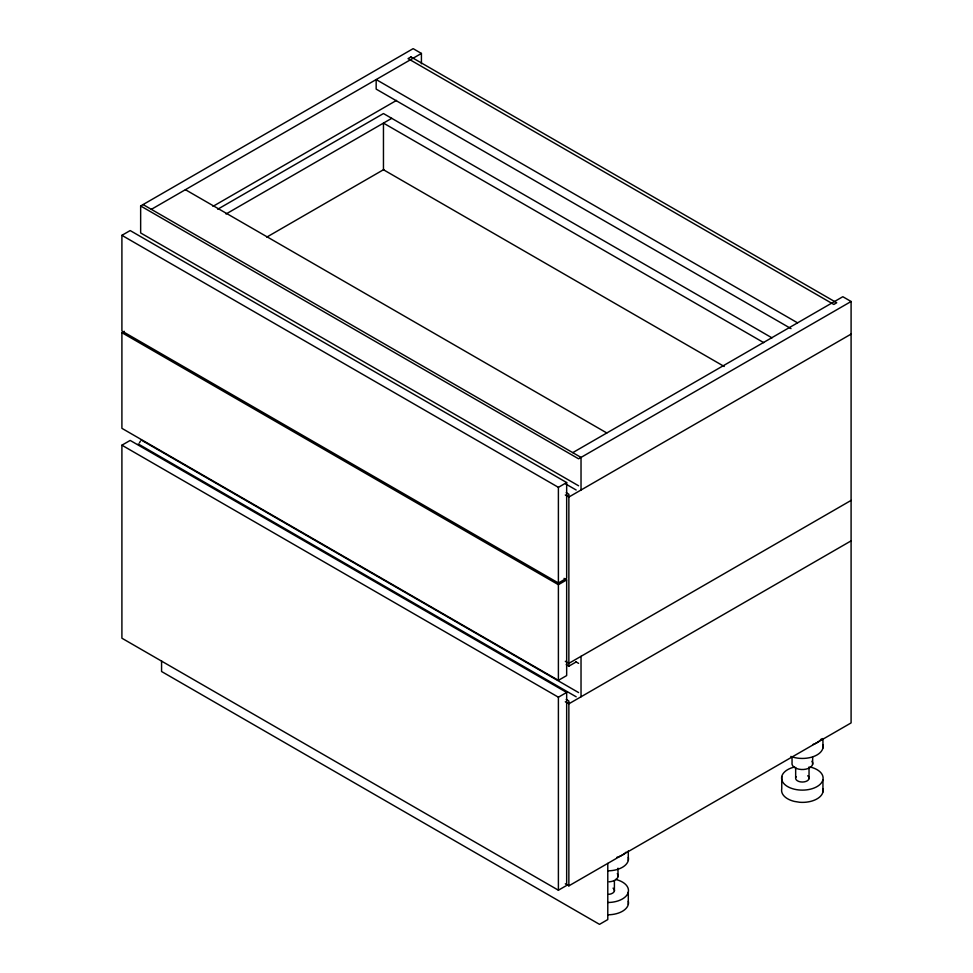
<?xml version="1.0" encoding="UTF-8"?>
<svg xmlns="http://www.w3.org/2000/svg" width="973" height="973" viewBox="0 0 973 973"><rect width="100%" height="100%" fill="white"/><g stroke="black" fill="none" stroke-linecap="round" stroke-linejoin="round"><path stroke-width="1.46" d="M140.319 441.316L139.431 442.861M578.594 485.795L140.647 232.948L140.647 205.972L413.148 48.65L421.418 53.43L421.418 63.792M151.35 209.353L421.418 53.43M121.905 235.332L130.175 230.565L566.663 482.559L566.663 578.23L558.393 582.997L121.905 331.002L121.905 235.332L558.393 487.339L566.663 482.559M212.965 206.361L396.51 100.401M217.745 209.219L383.459 113.549L771.99 337.862M226.028 213.999L391.73 118.329M266.797 237.096L383.836 169.521M564.036 578.388L566.663 579.908L566.663 675.578L558.393 680.346L121.905 428.339L121.905 332.681L124.276 331.319M121.905 445.196L130.175 440.428L566.663 692.435L566.663 885.442L558.393 890.21L121.905 638.215L121.905 445.196L558.393 697.203L566.663 692.435M572.756 452.64L842.825 296.716L851.095 301.496L851.095 722.915L568.864 885.856L565.313 883.812M851.095 301.496L578.594 458.818L140.647 205.972M851.095 334.092L568.864 497.033L565.313 494.989M121.905 332.681L558.393 584.688L566.663 579.908M851.095 500.402L568.864 663.355L565.313 661.299M566.225 664.644L568.864 666.164L576.162 661.944M851.095 540.866L568.864 703.807L565.313 701.764M797.568 322.854L376.162 79.555L376.162 89.102L791 328.606M763.72 342.642L383.459 123.097L383.459 169.74L724.24 366.48M185.405 189.686L606.811 432.973M143.08 204.573L581.027 457.419L581.027 490.003M565.641 483.934L576.162 490.003M566.225 492.703L568.864 494.223L568.864 666.164M575.955 661.835L578.594 663.355M140.647 439.723L578.594 692.569M138.215 443.943L576.162 696.79M566.225 699.478L568.864 700.998L568.864 885.856M822.939 738.519L822.939 748.055M822.939 779.726L822.939 791.986M812.65 757.213L812.65 764.328M809.037 766.967L809.037 778.655M795.659 767.393L795.659 777.609M792.046 757.043L792.046 762.735A10.387 5.996 0 0 0 803.674 769.473A10.387 5.996 0 0 0 811.944 761.251M781.757 776.527L781.757 788.787A20.761 11.992 0 0 0 794.467 801.436L799.697 802.275A20.701 11.956 0 0 0 822.939 788.86M628.303 850.901L628.303 860.436M628.303 892.107L628.303 904.367M618.001 868.171L618.001 876.709M614.401 880.808L614.401 891.025M607.784 863.379L607.784 919.57L599.514 924.35L161.567 671.504L161.567 660.874M581.027 656.325L581.027 696.79M558.393 487.339L558.393 582.997M558.393 584.688L558.393 680.346M558.393 697.203L558.393 890.21M807.699 775.761A6.75 3.892 0 0 1 807.322 780.772A6.75 3.892 0 0 1 798.711 781.416A6.75 3.892 0 0 1 796.121 776.636M810.254 767.04A20.761 11.992 0 0 1 818.852 785.406A20.761 11.992 0 0 1 785.904 785.454A20.761 11.992 0 0 1 794.357 767.065M822.939 744.929A20.761 11.992 0 0 1 813.294 756.641A20.761 11.992 0 0 1 790.83 756.435M821.516 738.811A20.761 11.992 0 0 1 812.759 744.576M613.063 888.142A6.75 3.892 0 0 1 608.599 894.369M615.617 879.422A20.761 11.992 0 0 1 628.084 892.813A20.761 11.992 0 0 1 607.76 902.494M617.308 873.62A10.387 5.996 0 0 1 609.086 881.842M628.303 857.298A20.761 11.992 0 0 1 607.76 870.823M628.29 901.229A20.701 11.956 0 0 1 607.76 914.79M626.113 852.129A20.761 11.992 0 0 1 616.918 857.322M410.959 56.933L408.04 58.623L833.812 304.452L836.731 302.761L410.959 56.933"/></g></svg>
